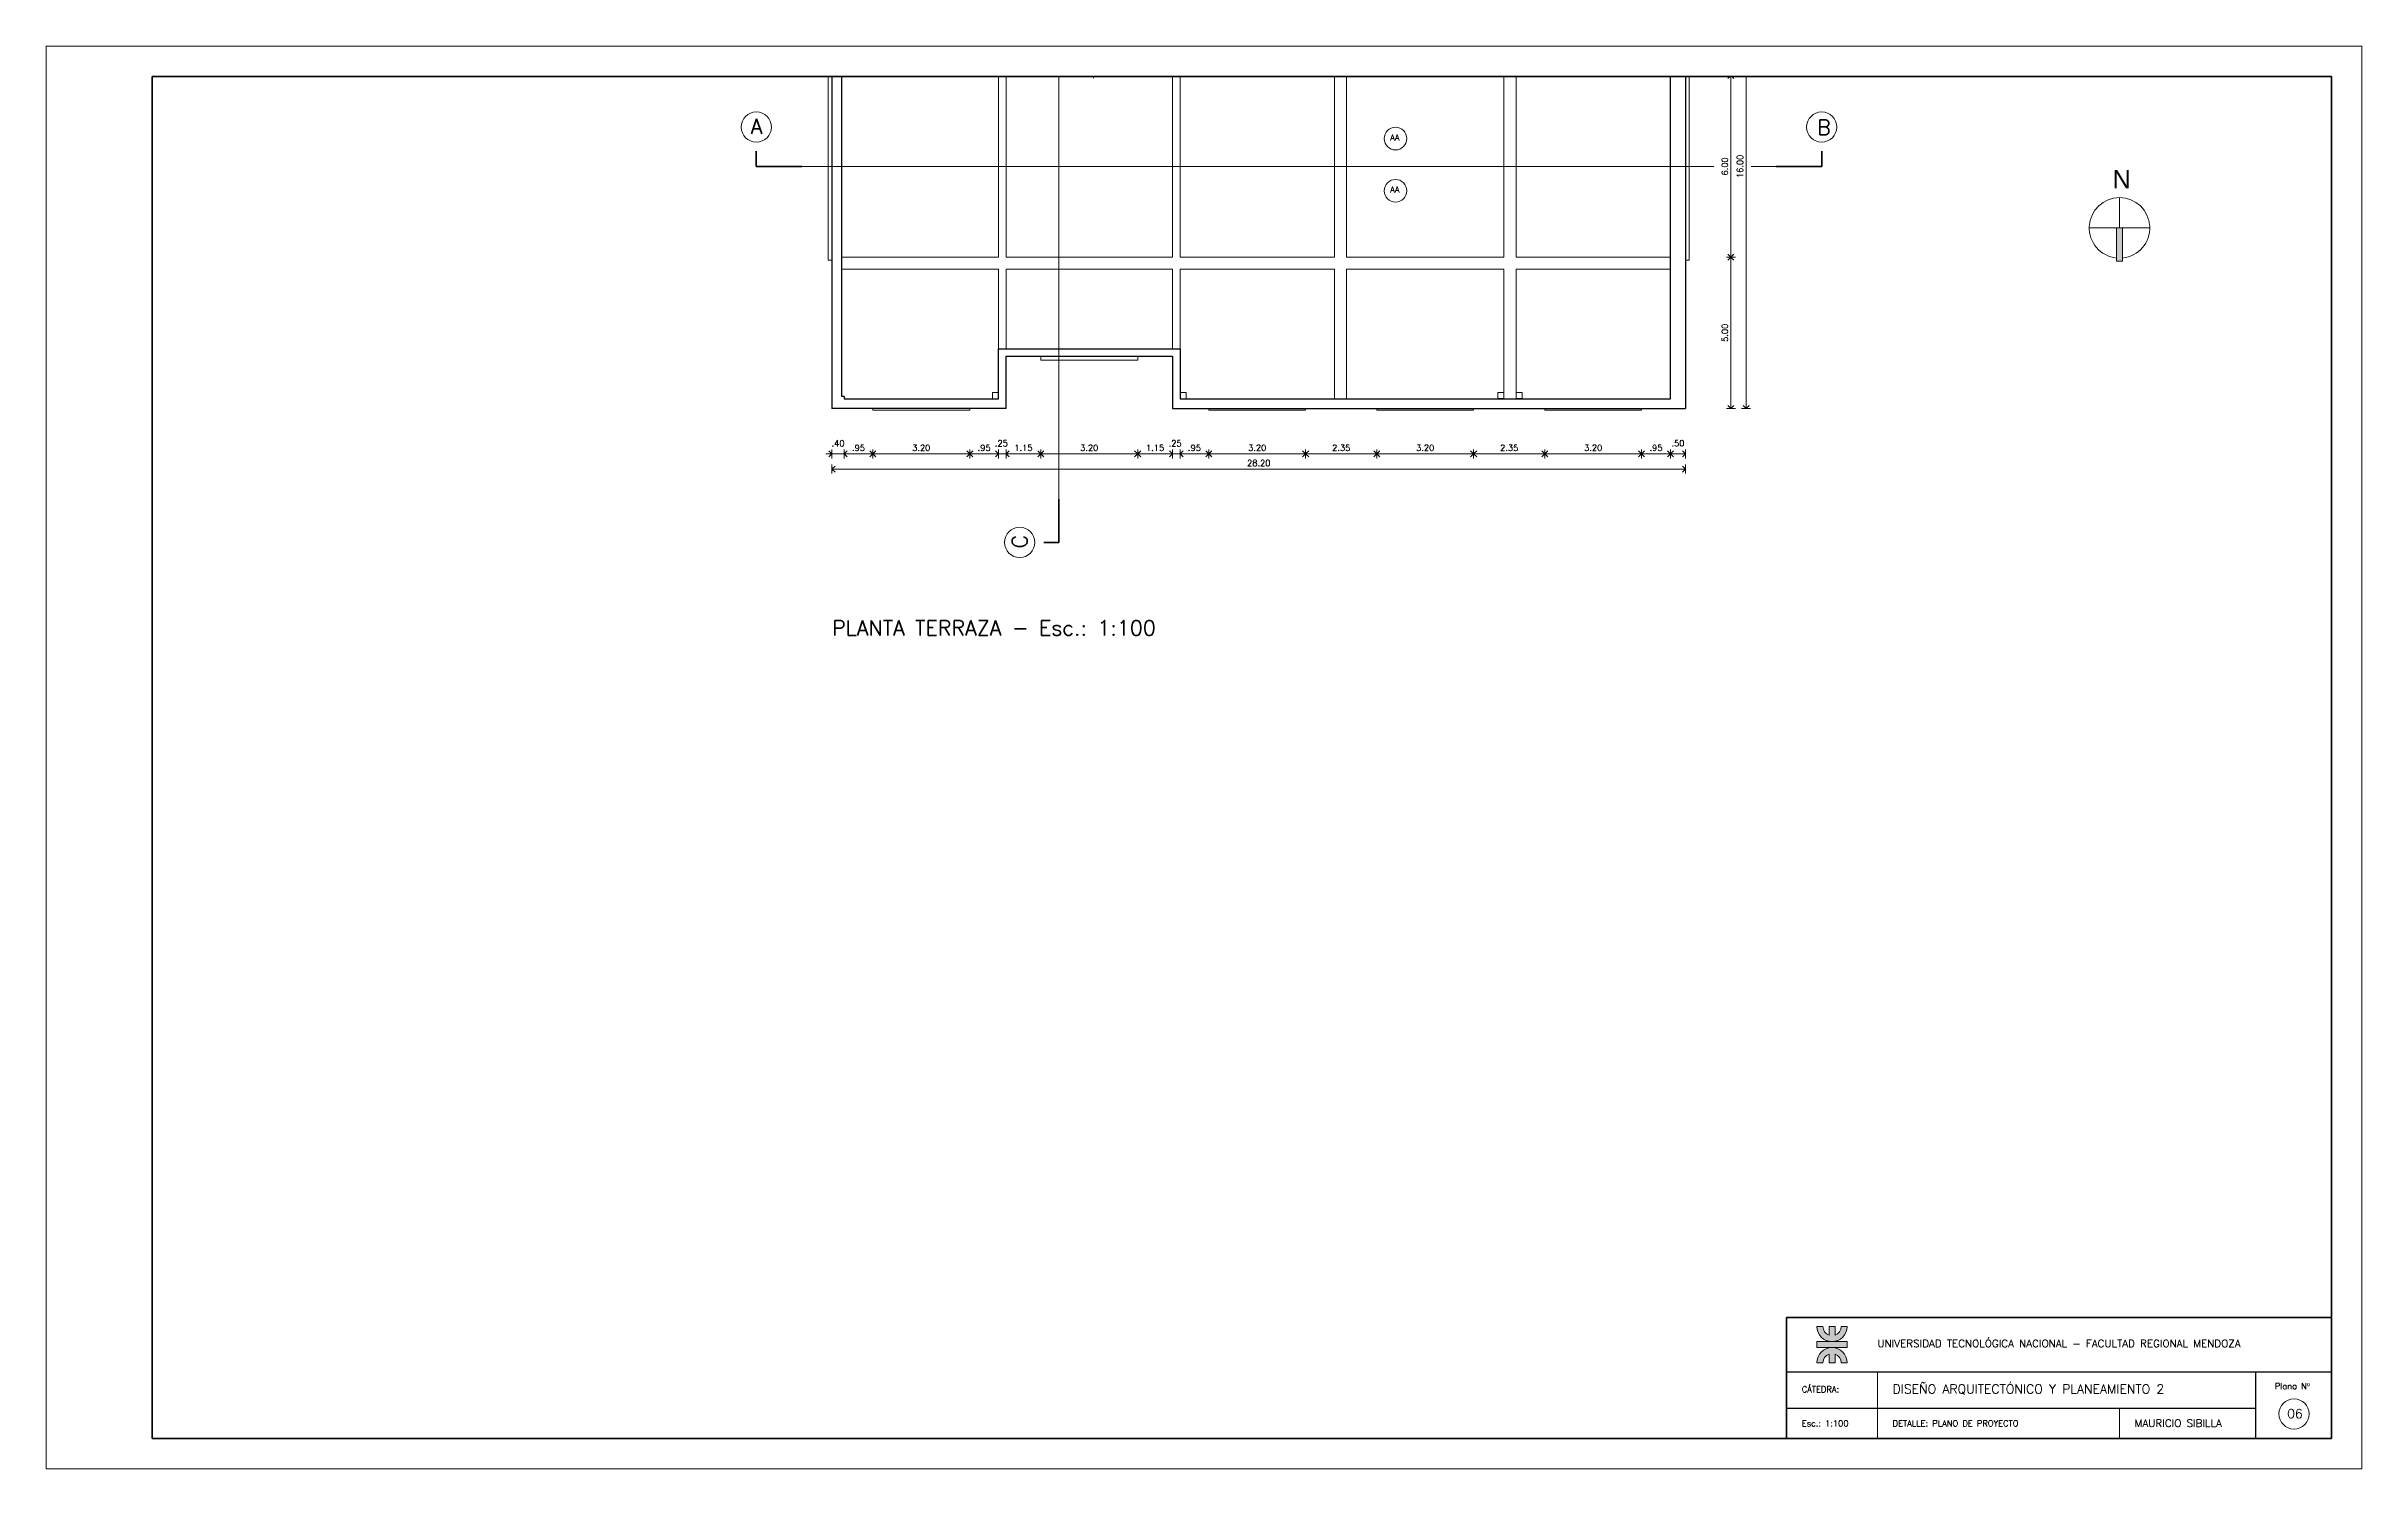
# Paper-space layout '6' of a CAD drawing. Extents: x -7 to 758, y 3 to 473.
# The model-space entities are those that its viewports show. They can reach past a viewport. Long polylines and large blocks are cut down to what shows.
import ezdxf

# ---------------------------------------------------------------- set-up
doc = ezdxf.new("R2010")
doc.units = 0
doc.header["$LTSCALE"] = 0.5
doc.linetypes.add('CENTER', pattern=[50.8, 31.75, -6.35, 6.35, -6.35])
doc.layers.get('0').update_dxf_attribs({"linetype": 'CONTINUOUS'})
doc.layers.get('Defpoints').update_dxf_attribs({"linetype": 'CONTINUOUS'})
for name, color, linetype, lineweight in [('Acotaciones', 9, 'CONTINUOUS', 9), ('Carpintería', 55, 'CONTINUOUS', 20), ('Detalles 01', 8, 'CONTINUOUS', 9), ('Muros corte', 7, 'CONTINUOUS', 40), ('Muros vista', 253, 'CONTINUOUS', 25), ('Pisos', 252, 'CONTINUOUS', 18), ('Punta 02', 11, 'CONTINUOUS', 20), ('Punta 025', 191, 'CONTINUOUS', 25), ('Punta 03', 171, 'CONTINUOUS', 30), ('Punta 05', 52, 'CONTINUOUS', 50), ('Recuadro', 2, 'CONTINUOUS', 50), ('Tratamiento pisos', 251, 'CONTINUOUS', 9), ('Ventana', 5, 'CONTINUOUS', 9), ('Vidrios', 147, 'CONTINUOUS', 13)]:
    doc.layers.add(name, color=color, linetype=linetype, lineweight=lineweight)
doc.layers.get('Ventana').off()
doc.styles.add('Texto 2 mm', font='simplex.shx', dxfattribs={"height": 0.2})
doc.styles.add('Texto 3 mm', font='simplex.shx', dxfattribs={"height": 0.3})
doc.styles.add('Texto 5 mm', font='simplex.shx', dxfattribs={"height": 0.5})
doc.dimstyles.new('Primera línea', dxfattribs={"dimscale": 0, "dimtxt": 0.2, "dimasz": 0.2, "dimexe": 0.15, "dimexo": 0, "dimgap": 0.1, "dimtad": 1, "dimzin": 4, "dimdsep": 46, "dimtxsty": 'Texto 2 mm', "dimblk": 'OPEN90', "dimcen": 2.5, "dimclrd": 256, "dimclre": 256, "dimclrt": 256, "dimadec": 0, "dimazin": 0, "dimtfac": 1, "dimtmove": 2, "dimatfit": 3, "dimldrblk": 'OPEN90', "dimfxl": 1, "dimtolj": 1, "dimtzin": 0, "dimlwd": -1, "dimlwe": -1, "dimarcsym": 0})
doc.dimstyles.new('Segunda línea', dxfattribs={"dimscale": 0, "dimtxt": 0.2, "dimasz": 0.2, "dimexe": 0.15, "dimexo": 0.5, "dimgap": 0.1, "dimtad": 1, "dimzin": 4, "dimdsep": 46, "dimtxsty": 'Texto 2 mm', "dimblk": 'OPEN90', "dimcen": 2.5, "dimclrd": 256, "dimclre": 256, "dimclrt": 256, "dimadec": 0, "dimazin": 0, "dimtfac": 1, "dimtmove": 2, "dimatfit": 3, "dimldrblk": 'OPEN90', "dimfxl": 1, "dimtolj": 1, "dimtzin": 0, "dimlwd": -1, "dimlwe": -1, "dimarcsym": 0})

# ---------------------------------------------------------------- blocks, each defined once
blk = doc.blocks.new('_Open90')
at = {"color": 0, "linetype": 'ByBlock', "lineweight": -2}
for p, q in [((0, 0), (-1, 0)), ((-0.5, 0.5), (0, 0)), ((0, 0), (-0.5, -0.5))]:
    blk.add_line(p, q, dxfattribs=at)
blk = doc.blocks.new('*D248')
at = {"layer": 'Acotaciones', "transparency": 16777216}
for p, q in [((1060.74, 84.783), (1061.04, 84.783)), ((1060.89, 79.983), (1060.89, 84.583)), ((1060.74, 79.783), (1061.04, 79.783))]:
    blk.add_line(p, q, dxfattribs=at)
at = {"layer": 'Defpoints', "color": 0, "transparency": 16777216}
for p in [(1060.74, 84.783), (1060.89, 84.783), (1060.74, 79.783)]:
    blk.add_point(p, dxfattribs=at)
at = {"layer": 'Acotaciones', "transparency": 16777216, "xscale": 0.2, "yscale": 0.2, "zscale": 0.2}
for p, rotation in [((1060.89, 84.783), 90), ((1060.89, 79.783), 270)]:
    blk.add_blockref('_Open90', p, dxfattribs=dict(at, rotation=rotation))
at = {"layer": 'Acotaciones', "transparency": 16777216, "insert": (1060.69, 82.283), "char_height": 0.2, "attachment_point": 5, "rotation": 90, "style": 'Texto 2 mm'}
blk.add_mtext('\\A1;5.00', dxfattribs=at)
blk = doc.blocks.new('*D249')
at = {"layer": 'Acotaciones', "transparency": 16777216}
for p, q in [((1060.74, 90.783), (1061.04, 90.783)), ((1060.89, 84.983), (1060.89, 90.583)), ((1060.74, 84.783), (1061.04, 84.783))]:
    blk.add_line(p, q, dxfattribs=at)
at = {"layer": 'Defpoints', "color": 0, "transparency": 16777216}
for p in [(1060.74, 90.783), (1060.89, 90.783), (1060.74, 84.783)]:
    blk.add_point(p, dxfattribs=at)
at = {"layer": 'Acotaciones', "transparency": 16777216, "xscale": 0.2, "yscale": 0.2, "zscale": 0.2}
for p, rotation in [((1060.89, 90.783), 90), ((1060.89, 84.783), 270)]:
    blk.add_blockref('_Open90', p, dxfattribs=dict(at, rotation=rotation))
at = {"layer": 'Acotaciones', "transparency": 16777216, "insert": (1060.69, 87.783), "char_height": 0.2, "attachment_point": 5, "rotation": 90, "style": 'Texto 2 mm'}
blk.add_mtext('\\A1;6.00', dxfattribs=at)
blk = doc.blocks.new('*D250')
at = {"layer": 'Acotaciones', "transparency": 16777216}
for p, q in [((1060.74, 95.783), (1061.04, 95.783)), ((1060.89, 90.983), (1060.89, 95.583)), ((1060.74, 90.783), (1061.04, 90.783))]:
    blk.add_line(p, q, dxfattribs=at)
at = {"layer": 'Defpoints', "color": 0, "transparency": 16777216}
for p in [(1060.74, 95.783), (1060.89, 95.783), (1060.74, 90.783)]:
    blk.add_point(p, dxfattribs=at)
at = {"layer": 'Acotaciones', "transparency": 16777216, "xscale": 0.2, "yscale": 0.2, "zscale": 0.2}
for p, rotation in [((1060.89, 95.783), 90), ((1060.89, 90.783), 270)]:
    blk.add_blockref('_Open90', p, dxfattribs=dict(at, rotation=rotation))
at = {"layer": 'Acotaciones', "transparency": 16777216, "insert": (1060.69, 93.283), "char_height": 0.2, "attachment_point": 5, "rotation": 90, "style": 'Texto 2 mm'}
blk.add_mtext('\\A1;5.00', dxfattribs=at)
blk = doc.blocks.new('*D251')
at = {"layer": 'Acotaciones', "transparency": 16777216}
for p, q in [((1061.24, 95.783), (1061.54, 95.783)), ((1061.39, 79.983), (1061.39, 95.583)), ((1061.24, 79.783), (1061.54, 79.783))]:
    blk.add_line(p, q, dxfattribs=at)
at = {"layer": 'Defpoints', "color": 0, "transparency": 16777216}
for p in [(1060.74, 95.783), (1061.39, 95.783), (1060.74, 79.783)]:
    blk.add_point(p, dxfattribs=at)
at = {"layer": 'Acotaciones', "transparency": 16777216, "xscale": 0.2, "yscale": 0.2, "zscale": 0.2}
for p, rotation in [((1061.39, 95.783), 90), ((1061.39, 79.783), 270)]:
    blk.add_blockref('_Open90', p, dxfattribs=dict(at, rotation=rotation))
at = {"layer": 'Acotaciones', "transparency": 16777216, "insert": (1061.19, 87.783), "char_height": 0.2, "attachment_point": 5, "rotation": 90, "style": 'Texto 2 mm'}
blk.add_mtext('\\A1;16.00', dxfattribs=at)
blk = doc.blocks.new('*D252')
at = {"layer": 'Acotaciones', "transparency": 16777216}
for p, q in [((1031.59, 78.433), (1031.59, 78.133)), ((1031.79, 78.283), (1032.34, 78.283)), ((1032.54, 78.433), (1032.54, 78.133))]:
    blk.add_line(p, q, dxfattribs=at)
at = {"layer": 'Defpoints', "color": 0, "transparency": 16777216}
for p in [(1031.59, 78.433), (1032.54, 78.433), (1032.54, 78.283)]:
    blk.add_point(p, dxfattribs=at)
at = {"layer": 'Acotaciones', "transparency": 16777216, "xscale": 0.2, "yscale": 0.2, "zscale": 0.2, "rotation": 180}
blk.add_blockref('_Open90', (1031.59, 78.283), dxfattribs=at)
at = {"layer": 'Acotaciones', "transparency": 16777216, "xscale": 0.2, "yscale": 0.2, "zscale": 0.2}
blk.add_blockref('_Open90', (1032.54, 78.283), dxfattribs=at)
at = {"layer": 'Acotaciones', "transparency": 16777216, "insert": (1032.065, 78.483), "char_height": 0.2, "attachment_point": 5, "style": 'Texto 2 mm'}
blk.add_mtext('\\A1;.95', dxfattribs=at)
blk = doc.blocks.new('*D253')
at = {"layer": 'Acotaciones', "transparency": 16777216}
for p, q in [((1032.54, 78.433), (1032.54, 78.133)), ((1032.74, 78.283), (1035.54, 78.283)), ((1035.74, 78.433), (1035.74, 78.133))]:
    blk.add_line(p, q, dxfattribs=at)
at = {"layer": 'Defpoints', "color": 0, "transparency": 16777216}
for p in [(1032.54, 78.433), (1035.74, 78.433), (1035.74, 78.283)]:
    blk.add_point(p, dxfattribs=at)
at = {"layer": 'Acotaciones', "transparency": 16777216, "xscale": 0.2, "yscale": 0.2, "zscale": 0.2, "rotation": 180}
blk.add_blockref('_Open90', (1032.54, 78.283), dxfattribs=at)
at = {"layer": 'Acotaciones', "transparency": 16777216, "xscale": 0.2, "yscale": 0.2, "zscale": 0.2}
blk.add_blockref('_Open90', (1035.74, 78.283), dxfattribs=at)
at = {"layer": 'Acotaciones', "transparency": 16777216, "insert": (1034.14, 78.483), "char_height": 0.2, "attachment_point": 5, "style": 'Texto 2 mm'}
blk.add_mtext('\\A1;3.20', dxfattribs=at)
blk = doc.blocks.new('*D254')
at = {"layer": 'Acotaciones', "transparency": 16777216}
for p, q in [((1035.74, 78.433), (1035.74, 78.133)), ((1035.94, 78.283), (1036.49, 78.283)), ((1036.69, 78.433), (1036.69, 78.133))]:
    blk.add_line(p, q, dxfattribs=at)
at = {"layer": 'Defpoints', "color": 0, "transparency": 16777216}
for p in [(1035.74, 78.433), (1036.69, 78.433), (1036.69, 78.283)]:
    blk.add_point(p, dxfattribs=at)
at = {"layer": 'Acotaciones', "transparency": 16777216, "xscale": 0.2, "yscale": 0.2, "zscale": 0.2, "rotation": 180}
blk.add_blockref('_Open90', (1035.74, 78.283), dxfattribs=at)
at = {"layer": 'Acotaciones', "transparency": 16777216, "xscale": 0.2, "yscale": 0.2, "zscale": 0.2}
blk.add_blockref('_Open90', (1036.69, 78.283), dxfattribs=at)
at = {"layer": 'Acotaciones', "transparency": 16777216, "insert": (1036.215, 78.483), "char_height": 0.2, "attachment_point": 5, "style": 'Texto 2 mm'}
blk.add_mtext('\\A1;.95', dxfattribs=at)
blk = doc.blocks.new('*D255')
at = {"layer": 'Acotaciones', "transparency": 16777216}
for p, q in [((1036.94, 78.433), (1036.94, 78.133)), ((1037.14, 78.283), (1037.89, 78.283)), ((1038.09, 78.433), (1038.09, 78.133))]:
    blk.add_line(p, q, dxfattribs=at)
at = {"layer": 'Defpoints', "color": 0, "transparency": 16777216}
for p in [(1036.94, 78.433), (1038.09, 78.433), (1038.09, 78.283)]:
    blk.add_point(p, dxfattribs=at)
at = {"layer": 'Acotaciones', "transparency": 16777216, "xscale": 0.2, "yscale": 0.2, "zscale": 0.2, "rotation": 180}
blk.add_blockref('_Open90', (1036.94, 78.283), dxfattribs=at)
at = {"layer": 'Acotaciones', "transparency": 16777216, "xscale": 0.2, "yscale": 0.2, "zscale": 0.2}
blk.add_blockref('_Open90', (1038.09, 78.283), dxfattribs=at)
at = {"layer": 'Acotaciones', "transparency": 16777216, "insert": (1037.515, 78.483), "char_height": 0.2, "attachment_point": 5, "style": 'Texto 2 mm'}
blk.add_mtext('\\A1;1.15', dxfattribs=at)
blk = doc.blocks.new('*D256')
at = {"layer": 'Acotaciones', "transparency": 16777216}
for p, q in [((1038.09, 78.433), (1038.09, 78.133)), ((1038.29, 78.283), (1041.09, 78.283)), ((1041.29, 78.433), (1041.29, 78.133))]:
    blk.add_line(p, q, dxfattribs=at)
at = {"layer": 'Defpoints', "color": 0, "transparency": 16777216}
for p in [(1038.09, 78.433), (1041.29, 78.433), (1041.29, 78.283)]:
    blk.add_point(p, dxfattribs=at)
at = {"layer": 'Acotaciones', "transparency": 16777216, "xscale": 0.2, "yscale": 0.2, "zscale": 0.2, "rotation": 180}
blk.add_blockref('_Open90', (1038.09, 78.283), dxfattribs=at)
at = {"layer": 'Acotaciones', "transparency": 16777216, "xscale": 0.2, "yscale": 0.2, "zscale": 0.2}
blk.add_blockref('_Open90', (1041.29, 78.283), dxfattribs=at)
at = {"layer": 'Acotaciones', "transparency": 16777216, "insert": (1039.69, 78.483), "char_height": 0.2, "attachment_point": 5, "style": 'Texto 2 mm'}
blk.add_mtext('\\A1;3.20', dxfattribs=at)
blk = doc.blocks.new('*D257')
at = {"layer": 'Acotaciones', "transparency": 16777216}
for p, q in [((1041.29, 78.433), (1041.29, 78.133)), ((1041.49, 78.283), (1042.24, 78.283)), ((1042.44, 78.433), (1042.44, 78.133))]:
    blk.add_line(p, q, dxfattribs=at)
at = {"layer": 'Defpoints', "color": 0, "transparency": 16777216}
for p in [(1041.29, 78.433), (1042.44, 78.433), (1042.44, 78.283)]:
    blk.add_point(p, dxfattribs=at)
at = {"layer": 'Acotaciones', "transparency": 16777216, "xscale": 0.2, "yscale": 0.2, "zscale": 0.2, "rotation": 180}
blk.add_blockref('_Open90', (1041.29, 78.283), dxfattribs=at)
at = {"layer": 'Acotaciones', "transparency": 16777216, "xscale": 0.2, "yscale": 0.2, "zscale": 0.2}
blk.add_blockref('_Open90', (1042.44, 78.283), dxfattribs=at)
at = {"layer": 'Acotaciones', "transparency": 16777216, "insert": (1041.865, 78.483), "char_height": 0.2, "attachment_point": 5, "style": 'Texto 2 mm'}
blk.add_mtext('\\A1;1.15', dxfattribs=at)
blk = doc.blocks.new('*D258')
at = {"layer": 'Acotaciones', "transparency": 16777216}
for p, q in [((1042.69, 78.433), (1042.69, 78.133)), ((1042.89, 78.283), (1043.44, 78.283)), ((1043.64, 78.433), (1043.64, 78.133))]:
    blk.add_line(p, q, dxfattribs=at)
at = {"layer": 'Defpoints', "color": 0, "transparency": 16777216}
for p in [(1042.69, 78.433), (1043.64, 78.433), (1043.64, 78.283)]:
    blk.add_point(p, dxfattribs=at)
at = {"layer": 'Acotaciones', "transparency": 16777216, "xscale": 0.2, "yscale": 0.2, "zscale": 0.2, "rotation": 180}
blk.add_blockref('_Open90', (1042.69, 78.283), dxfattribs=at)
at = {"layer": 'Acotaciones', "transparency": 16777216, "xscale": 0.2, "yscale": 0.2, "zscale": 0.2}
blk.add_blockref('_Open90', (1043.64, 78.283), dxfattribs=at)
at = {"layer": 'Acotaciones', "transparency": 16777216, "insert": (1043.165, 78.483), "char_height": 0.2, "attachment_point": 5, "style": 'Texto 2 mm'}
blk.add_mtext('\\A1;.95', dxfattribs=at)
blk = doc.blocks.new('*D259')
at = {"layer": 'Acotaciones', "transparency": 16777216}
for p, q in [((1043.64, 78.433), (1043.64, 78.133)), ((1043.84, 78.283), (1046.64, 78.283)), ((1046.84, 78.433), (1046.84, 78.133))]:
    blk.add_line(p, q, dxfattribs=at)
at = {"layer": 'Defpoints', "color": 0, "transparency": 16777216}
for p in [(1043.64, 78.433), (1046.84, 78.433), (1046.84, 78.283)]:
    blk.add_point(p, dxfattribs=at)
at = {"layer": 'Acotaciones', "transparency": 16777216, "xscale": 0.2, "yscale": 0.2, "zscale": 0.2, "rotation": 180}
blk.add_blockref('_Open90', (1043.64, 78.283), dxfattribs=at)
at = {"layer": 'Acotaciones', "transparency": 16777216, "xscale": 0.2, "yscale": 0.2, "zscale": 0.2}
blk.add_blockref('_Open90', (1046.84, 78.283), dxfattribs=at)
at = {"layer": 'Acotaciones', "transparency": 16777216, "insert": (1045.24, 78.483), "char_height": 0.2, "attachment_point": 5, "style": 'Texto 2 mm'}
blk.add_mtext('\\A1;3.20', dxfattribs=at)
blk = doc.blocks.new('*D260')
at = {"layer": 'Acotaciones', "transparency": 16777216}
for p, q in [((1046.84, 78.433), (1046.84, 78.133)), ((1047.04, 78.283), (1048.99, 78.283)), ((1049.19, 78.433), (1049.19, 78.133))]:
    blk.add_line(p, q, dxfattribs=at)
at = {"layer": 'Defpoints', "color": 0, "transparency": 16777216}
for p in [(1046.84, 78.433), (1049.19, 78.433), (1049.19, 78.283)]:
    blk.add_point(p, dxfattribs=at)
at = {"layer": 'Acotaciones', "transparency": 16777216, "xscale": 0.2, "yscale": 0.2, "zscale": 0.2, "rotation": 180}
blk.add_blockref('_Open90', (1046.84, 78.283), dxfattribs=at)
at = {"layer": 'Acotaciones', "transparency": 16777216, "xscale": 0.2, "yscale": 0.2, "zscale": 0.2}
blk.add_blockref('_Open90', (1049.19, 78.283), dxfattribs=at)
at = {"layer": 'Acotaciones', "transparency": 16777216, "insert": (1048.015, 78.483), "char_height": 0.2, "attachment_point": 5, "style": 'Texto 2 mm'}
blk.add_mtext('\\A1;2.35', dxfattribs=at)
blk = doc.blocks.new('*D261')
at = {"layer": 'Acotaciones', "transparency": 16777216}
for p, q in [((1049.19, 78.433), (1049.19, 78.133)), ((1049.39, 78.283), (1052.19, 78.283)), ((1052.39, 78.433), (1052.39, 78.133))]:
    blk.add_line(p, q, dxfattribs=at)
at = {"layer": 'Defpoints', "color": 0, "transparency": 16777216}
for p in [(1049.19, 78.433), (1052.39, 78.433), (1052.39, 78.283)]:
    blk.add_point(p, dxfattribs=at)
at = {"layer": 'Acotaciones', "transparency": 16777216, "xscale": 0.2, "yscale": 0.2, "zscale": 0.2, "rotation": 180}
blk.add_blockref('_Open90', (1049.19, 78.283), dxfattribs=at)
at = {"layer": 'Acotaciones', "transparency": 16777216, "xscale": 0.2, "yscale": 0.2, "zscale": 0.2}
blk.add_blockref('_Open90', (1052.39, 78.283), dxfattribs=at)
at = {"layer": 'Acotaciones', "transparency": 16777216, "insert": (1050.79, 78.483), "char_height": 0.2, "attachment_point": 5, "style": 'Texto 2 mm'}
blk.add_mtext('\\A1;3.20', dxfattribs=at)
blk = doc.blocks.new('*D262')
at = {"layer": 'Acotaciones', "transparency": 16777216}
for p, q in [((1054.74, 78.433), (1054.74, 78.133)), ((1054.94, 78.283), (1057.74, 78.283)), ((1057.94, 78.433), (1057.94, 78.133))]:
    blk.add_line(p, q, dxfattribs=at)
at = {"layer": 'Defpoints', "color": 0, "transparency": 16777216}
for p in [(1054.74, 78.433), (1057.94, 78.433), (1057.94, 78.283)]:
    blk.add_point(p, dxfattribs=at)
at = {"layer": 'Acotaciones', "transparency": 16777216, "xscale": 0.2, "yscale": 0.2, "zscale": 0.2, "rotation": 180}
blk.add_blockref('_Open90', (1054.74, 78.283), dxfattribs=at)
at = {"layer": 'Acotaciones', "transparency": 16777216, "xscale": 0.2, "yscale": 0.2, "zscale": 0.2}
blk.add_blockref('_Open90', (1057.94, 78.283), dxfattribs=at)
at = {"layer": 'Acotaciones', "transparency": 16777216, "insert": (1056.34, 78.483), "char_height": 0.2, "attachment_point": 5, "style": 'Texto 2 mm'}
blk.add_mtext('\\A1;3.20', dxfattribs=at)
blk = doc.blocks.new('*D263')
at = {"layer": 'Acotaciones', "transparency": 16777216}
for p, q in [((1057.94, 78.433), (1057.94, 78.133)), ((1058.14, 78.283), (1058.69, 78.283)), ((1058.89, 78.433), (1058.89, 78.133))]:
    blk.add_line(p, q, dxfattribs=at)
at = {"layer": 'Defpoints', "color": 0, "transparency": 16777216}
for p in [(1057.94, 78.433), (1058.89, 78.433), (1058.89, 78.283)]:
    blk.add_point(p, dxfattribs=at)
at = {"layer": 'Acotaciones', "transparency": 16777216, "xscale": 0.2, "yscale": 0.2, "zscale": 0.2, "rotation": 180}
blk.add_blockref('_Open90', (1057.94, 78.283), dxfattribs=at)
at = {"layer": 'Acotaciones', "transparency": 16777216, "xscale": 0.2, "yscale": 0.2, "zscale": 0.2}
blk.add_blockref('_Open90', (1058.89, 78.283), dxfattribs=at)
at = {"layer": 'Acotaciones', "transparency": 16777216, "insert": (1058.415, 78.483), "char_height": 0.2, "attachment_point": 5, "style": 'Texto 2 mm'}
blk.add_mtext('\\A1;.95', dxfattribs=at)
blk = doc.blocks.new('*D264')
at = {"layer": 'Acotaciones', "transparency": 16777216}
for p, q in [((1031.19, 77.933), (1031.19, 77.633)), ((1031.39, 77.783), (1059.19, 77.783)), ((1059.39, 77.933), (1059.39, 77.633))]:
    blk.add_line(p, q, dxfattribs=at)
at = {"layer": 'Defpoints', "color": 0, "transparency": 16777216}
for p in [(1031.19, 78.433), (1059.39, 78.433), (1059.39, 77.783)]:
    blk.add_point(p, dxfattribs=at)
at = {"layer": 'Acotaciones', "transparency": 16777216, "xscale": 0.2, "yscale": 0.2, "zscale": 0.2, "rotation": 180}
blk.add_blockref('_Open90', (1031.19, 77.783), dxfattribs=at)
at = {"layer": 'Acotaciones', "transparency": 16777216, "xscale": 0.2, "yscale": 0.2, "zscale": 0.2}
blk.add_blockref('_Open90', (1059.39, 77.783), dxfattribs=at)
at = {"layer": 'Acotaciones', "transparency": 16777216, "insert": (1045.29, 77.983), "char_height": 0.2, "attachment_point": 5, "style": 'Texto 2 mm'}
blk.add_mtext('\\A1;28.20', dxfattribs=at)
blk = doc.blocks.new('*D265')
at = {"layer": 'Acotaciones', "transparency": 16777216}
for p, q in [((1052.39, 78.433), (1052.39, 78.133)), ((1052.59, 78.283), (1054.54, 78.283)), ((1054.74, 78.433), (1054.74, 78.133))]:
    blk.add_line(p, q, dxfattribs=at)
at = {"layer": 'Defpoints', "color": 0, "transparency": 16777216}
for p in [(1052.39, 78.433), (1054.74, 78.433), (1054.74, 78.283)]:
    blk.add_point(p, dxfattribs=at)
at = {"layer": 'Acotaciones', "transparency": 16777216, "xscale": 0.2, "yscale": 0.2, "zscale": 0.2, "rotation": 180}
blk.add_blockref('_Open90', (1052.39, 78.283), dxfattribs=at)
at = {"layer": 'Acotaciones', "transparency": 16777216, "xscale": 0.2, "yscale": 0.2, "zscale": 0.2}
blk.add_blockref('_Open90', (1054.74, 78.283), dxfattribs=at)
at = {"layer": 'Acotaciones', "transparency": 16777216, "insert": (1053.565, 78.483), "char_height": 0.2, "attachment_point": 5, "style": 'Texto 2 mm'}
blk.add_mtext('\\A1;2.35', dxfattribs=at)

msp = doc.modelspace()

# ---------------------------------------------------------------- hatches: boundary and pattern name
at = {"layer": 'Detalles 01'}
h = msp.add_hatch(dxfattribs=at)
h.set_pattern_fill('ANSI31,_O', color=256, scale=0.02)
h.set_pattern_definition([(45, (1.54442, 16.503325), (-0.0449012806, 0.0449012806), [])])
h.paths.add_polyline_path([(1036.93, 95.458), (1038.69, 95.458), (1038.69, 95.708), (1036.69, 95.708), (1036.69, 90.783), (1038.69, 90.783), (1038.69, 90.933), (1036.93, 90.933)])
h.paths.add_polyline_path([(1039.33, 95.458), (1039.33, 95.708), (1038.69, 95.708), (1038.69, 95.458)])
h.paths.add_polyline_path([(1039.33, 94.658), (1039.18, 94.658), (1039.18, 90.933), (1038.69, 90.933), (1038.69, 90.783), (1039.33, 90.783)])

# ---------------------------------------------------------------- linework, layer by layer
at = {"layer": 'Acotaciones'}
for p, q in [((1040.13, 90.848), (1040.13, 92.408)), ((1031.59, 78.283), (1030.99, 78.283)), ((1031.09, 78.383), (1031.19, 78.283)), ((1031.19, 78.283), (1031.09, 78.183)), ((1031.19, 78.433), (1031.19, 78.133)), ((1036.69, 78.283), (1037.19, 78.283)), ((1042.19, 78.283), (1042.69, 78.283)), ((1058.89, 78.433), (1058.89, 78.133)), ((1058.89, 78.283), (1058.99, 78.383)), ((1058.89, 78.283), (1059.39, 78.283)), ((1058.99, 78.183), (1058.89, 78.283)), ((1059.39, 78.283), (1059.29, 78.383)), ((1059.29, 78.183), (1059.39, 78.283)), ((1059.39, 78.433), (1059.39, 78.133))]:
    msp.add_line(p, q, dxfattribs=at)
at = {"layer": 'Carpintería'}
for p, q in [((1031.065, 90.883), (1031.065, 84.683)), ((1031.065, 90.883), (1031.19, 90.883)), ((1059.515, 90.883), (1059.39, 90.883)), ((1059.515, 90.883), (1059.515, 84.683)), ((1031.065, 84.683), (1031.19, 84.683)), ((1059.515, 84.683), (1059.39, 84.683)), ((1038.09, 81.383), (1038.09, 81.508)), ((1041.29, 81.383), (1038.09, 81.383)), ((1041.29, 81.383), (1041.29, 81.508)), ((1032.54, 79.733), (1032.54, 79.783)), ((1035.74, 79.733), (1032.54, 79.733)), ((1035.74, 79.733), (1035.74, 79.783)), ((1043.64, 79.733), (1043.64, 79.783)), ((1043.64, 79.733), (1046.84, 79.733)), ((1046.84, 79.733), (1046.84, 79.783)), ((1049.19, 79.733), (1049.19, 79.783)), ((1049.19, 79.733), (1052.39, 79.733)), ((1052.39, 79.733), (1052.39, 79.783)), ((1054.74, 79.733), (1054.74, 79.783)), ((1054.74, 79.733), (1057.94, 79.733)), ((1057.94, 79.733), (1057.94, 79.783))]:
    msp.add_line(p, q, dxfattribs=at)
at = {"layer": 'Detalles 01', "linetype": 'CENTER', "ltscale": 0.1}
for p, q in [((1038.69, 76.783), (1038.69, 96.783)), ((1030.19, 87.783), (1060.34, 87.783)), ((1061.558, 87.783), (1062.39, 87.783))]:
    msp.add_line(p, q, dxfattribs=at)
at = {"layer": 'Detalles 01'}
for p, q in [((1039.73, 90.848), (1039.73, 93.708)), ((1040.075, 90.926), (1040.075, 91.448)), ((1040.105, 90.926), (1040.105, 91.448)), ((1039.63, 90.848), (1039.63, 90.998)), ((1039.83, 90.698), (1039.83, 90.848))]:
    msp.add_line(p, q, dxfattribs=at)
msp.add_circle((1040.09, 90.888), 0.04, dxfattribs=at)
at = {"layer": 'Muros corte'}
for p, q in [((1036.69, 90.783), (1036.69, 95.708)), ((1036.93, 95.458), (1036.93, 90.933)), ((1039.18, 94.658), (1039.18, 90.933)), ((1039.33, 94.658), (1039.33, 90.783)), ((1036.29, 91.008), (1036.29, 91.508)), ((1036.39, 91.108), (1036.39, 91.408)), ((1036.39, 91.108), (1036.69, 91.108)), ((1036.29, 91.008), (1036.69, 91.008)), ((1039.33, 90.783), (1036.69, 90.783)), ((1036.93, 90.933), (1039.18, 90.933))]:
    msp.add_line(p, q, dxfattribs=at)
at = {"layer": 'Muros vista'}
for p, q in [((1031.19, 95.783), (1031.19, 79.783)), ((1059.39, 95.783), (1059.39, 79.783)), ((1031.515, 80.183), (1031.515, 95.383)), ((1058.89, 80.108), (1058.89, 95.458)), ((1036.69, 81.758), (1042.69, 81.758)), ((1036.69, 80.108), (1036.69, 81.758)), ((1036.94, 81.508), (1042.44, 81.508)), ((1036.94, 79.783), (1036.94, 81.508)), ((1042.44, 81.508), (1042.44, 79.783)), ((1042.69, 81.758), (1042.69, 80.108)), ((1036.94, 79.783), (1031.19, 79.783)), ((1031.59, 80.183), (1031.515, 80.183)), ((1031.59, 80.183), (1031.59, 80.108)), ((1031.59, 80.108), (1036.69, 80.108)), ((1042.44, 79.783), (1059.39, 79.783)), ((1042.69, 80.108), (1058.89, 80.108))]:
    msp.add_line(p, q, dxfattribs=at)
at = {"layer": 'Pisos'}
for p, q in [((1040.075, 91.108), (1039.33, 91.108)), ((1040.13, 91.108), (1040.105, 91.108)), ((1040.105, 91.108), (1040.13, 91.108)), ((1040.13, 90.848), (1039.33, 90.848))]:
    msp.add_line(p, q, dxfattribs=at)
at = {"layer": 'Punta 02'}
for points in [[(1036.49, 80.308), (1036.69, 80.308), (1036.69, 80.108), (1036.49, 80.108), (1036.49, 80.308)], [(1042.69, 80.308), (1042.89, 80.308), (1042.89, 80.108), (1042.69, 80.108), (1042.69, 80.308)], [(1053.19, 80.314), (1053.39, 80.314), (1053.39, 80.114), (1053.19, 80.114), (1053.19, 80.314)], [(1053.79, 80.314), (1053.99, 80.314), (1053.99, 80.114), (1053.79, 80.114), (1053.79, 80.314)]]:
    msp.add_lwpolyline(points, dxfattribs=at)
for centre in [(1028.69, 89.083), (1063.89, 89.083), (1037.39, 75.358)]:
    msp.add_circle(centre, 0.5, dxfattribs=at)
at = {"layer": 'Punta 05'}
for p, q in [((1028.69, 87.783), (1028.69, 88.283)), ((1063.89, 87.783), (1063.89, 88.283)), ((1030.19, 87.783), (1028.69, 87.783)), ((1062.39, 87.783), (1063.89, 87.783)), ((1038.69, 76.783), (1038.69, 75.358)), ((1038.69, 75.358), (1038.19, 75.358))]:
    msp.add_line(p, q, dxfattribs=at)
at = {"layer": 'Tratamiento pisos'}
for p, q in [((1031.515, 90.783), (1036.69, 90.783)), ((1036.69, 84.783), (1036.69, 90.783)), ((1036.94, 84.783), (1036.94, 90.783)), ((1039.33, 90.783), (1042.44, 90.783)), ((1042.44, 84.783), (1042.44, 90.783)), ((1042.69, 84.783), (1042.69, 90.783)), ((1042.69, 90.783), (1047.79, 90.783)), ((1047.79, 84.783), (1047.79, 90.783)), ((1048.19, 90.783), (1053.39, 90.783)), ((1048.19, 84.783), (1048.19, 90.783)), ((1053.39, 84.783), (1053.39, 90.783)), ((1053.79, 90.783), (1058.89, 90.783)), ((1053.79, 84.783), (1053.79, 90.783)), ((1031.515, 84.783), (1036.69, 84.783)), ((1031.515, 84.383), (1036.69, 84.383)), ((1036.69, 81.758), (1036.69, 84.383)), ((1036.94, 84.783), (1042.44, 84.783)), ((1036.94, 81.758), (1036.94, 84.383)), ((1036.94, 84.383), (1042.44, 84.383)), ((1042.44, 81.758), (1042.44, 84.383)), ((1042.69, 84.783), (1047.79, 84.783)), ((1042.69, 81.758), (1042.69, 84.383)), ((1042.69, 84.383), (1047.79, 84.383)), ((1047.79, 80.108), (1047.79, 84.383)), ((1048.19, 84.783), (1053.39, 84.783)), ((1048.19, 80.108), (1048.19, 84.383)), ((1048.19, 84.383), (1053.39, 84.383)), ((1053.39, 80.108), (1053.39, 84.383)), ((1053.79, 84.783), (1058.89, 84.783)), ((1053.79, 80.108), (1053.79, 84.383)), ((1053.79, 84.383), (1058.89, 84.383))]:
    msp.add_line(p, q, dxfattribs=at)
at = {"layer": 'Vidrios', "color": 7}
for centre in [(1049.808, 88.701), (1049.808, 86.979)]:
    msp.add_circle(centre, 0.373, dxfattribs=at)

# ---------------------------------------------------------------- texts
at = {"layer": 'Acotaciones', "char_height": 0.2, "attachment_point": 5, "style": 'Texto 2 mm'}
for s, insert in [('\\A1;.40', (1031.39, 78.632)), ('.25', (1036.787, 78.632)), ('.25', (1042.527, 78.632)), ('\\A1;.50', (1059.14, 78.635))]:
    msp.add_mtext(s, dxfattribs=dict(at, insert=insert))
at = {"layer": 'Punta 05', "char_height": 0.5, "attachment_point": 1, "style": 'Texto 5 mm'}
for s, insert, width in [('A', (1028.505, 89.36), 0.39986), ('B', (1063.743, 89.323), 0.3999), ('PLANTA TERRAZA - Esc.: 1:100', (1031.194, 72.783), 17.2455)]:
    msp.add_mtext(s, dxfattribs=dict(at, insert=insert, width=width))
at = {"layer": 'Punta 05', "insert": (1037.641, 75.161), "char_height": 0.5, "width": 0.3999, "attachment_point": 7, "rotation": 90, "style": 'Texto 5 mm'}
msp.add_mtext('C', dxfattribs=at)
at = {"layer": 'Vidrios', "char_height": 0.2, "attachment_point": 1, "style": 'Texto 2 mm'}
for insert in [(1049.223, 88.837), (1049.223, 87.115)]:
    msp.add_mtext_dynamic_manual_height_columns('\\pi0.40757;{\\C7;AA}', width=1.17704, gutter_width=2.5, heights=[0], dxfattribs=dict(at, insert=insert))

# ---------------------------------------------------------------- dimensions: what is measured, and where the dimension line sits
at = {"layer": 'Acotaciones'}
for base, p1, p2, dimstyle, picture, middle in [((1060.89, 95.783), (1060.74, 90.783), (1060.74, 95.783), 'Primera línea', '*D250', (1060.69, 93.283)), ((1061.39, 95.783), (1060.74, 79.783), (1060.74, 95.783), 'Segunda línea', '*D251', (1061.19, 87.783)), ((1060.89, 90.783), (1060.74, 84.783), (1060.74, 90.783), 'Primera línea', '*D249', (1060.69, 87.783)), ((1060.89, 84.783), (1060.74, 79.783), (1060.74, 84.783), 'Primera línea', '*D248', (1060.69, 82.283))]:
    dim = msp.add_linear_dim(base=base, p1=p1, p2=p2, angle=90, dimstyle=dimstyle, override={"dimscale": 1}, dxfattribs=at)
    dim.commit()
    dim.dimension.update_dxf_attribs({"geometry": picture, "text_midpoint": middle})
for base, p1, p2, dimstyle, picture, middle in [((1059.39, 77.783), (1031.19, 78.433), (1059.39, 78.433), 'Segunda línea', '*D264', (1045.29, 77.983)), ((1032.54, 78.283), (1031.59, 78.433), (1032.54, 78.433), 'Primera línea', '*D252', (1032.065, 78.483)), ((1035.74, 78.283), (1032.54, 78.433), (1035.74, 78.433), 'Primera línea', '*D253', (1034.14, 78.483)), ((1036.69, 78.283), (1035.74, 78.433), (1036.69, 78.433), 'Primera línea', '*D254', (1036.215, 78.483)), ((1038.09, 78.283), (1036.94, 78.433), (1038.09, 78.433), 'Primera línea', '*D255', (1037.515, 78.483)), ((1041.29, 78.283), (1038.09, 78.433), (1041.29, 78.433), 'Primera línea', '*D256', (1039.69, 78.483)), ((1042.44, 78.283), (1041.29, 78.433), (1042.44, 78.433), 'Primera línea', '*D257', (1041.865, 78.483)), ((1043.64, 78.283), (1042.69, 78.433), (1043.64, 78.433), 'Primera línea', '*D258', (1043.165, 78.483)), ((1046.84, 78.283), (1043.64, 78.433), (1046.84, 78.433), 'Primera línea', '*D259', (1045.24, 78.483)), ((1049.19, 78.283), (1046.84, 78.433), (1049.19, 78.433), 'Primera línea', '*D260', (1048.015, 78.483)), ((1052.39, 78.283), (1049.19, 78.433), (1052.39, 78.433), 'Primera línea', '*D261', (1050.79, 78.483)), ((1054.74, 78.283), (1052.39, 78.433), (1054.74, 78.433), 'Primera línea', '*D265', (1053.565, 78.483)), ((1057.94, 78.283), (1054.74, 78.433), (1057.94, 78.433), 'Primera línea', '*D262', (1056.34, 78.483)), ((1058.89, 78.283), (1057.94, 78.433), (1058.89, 78.433), 'Primera línea', '*D263', (1058.415, 78.483))]:
    dim = msp.add_linear_dim(base=base, p1=p1, p2=p2, dimstyle=dimstyle, override={"dimscale": 1}, dxfattribs=at)
    dim.commit()
    dim.dimension.update_dxf_attribs({"geometry": picture, "text_midpoint": middle})

psp = doc.layouts.new('6')

# ---------------------------------------------------------------- hatches: boundary and pattern name
at = {"layer": 'Vidrios'}
psp.add_hatch(color=256, dxfattribs=at).paths.add_polyline_path([(679.45, 413.04), (677.45, 413.04), (677.45, 402.04), (679.45, 402.04)])
h = psp.add_hatch(color=256, dxfattribs=at)
h.dxf.hatch_style = 1
h.paths.add_polyline_path([(584.45, 47.21), (584.45, 50.04), (582.45, 50.04), (582.45, 47.21, -0.317837), (580.45, 50.04), (578.45, 50.04, 1), (588.45, 50.04), (586.45, 50.04, -0.317837)])
h.paths.add_polyline_path([(588.45, 43.04), (588.45, 45.04), (578.45, 45.04), (578.45, 43.04)])
h.paths.add_polyline_path([(582.45, 40.87), (582.45, 38.04), (584.45, 38.04), (584.45, 40.87, -0.317837), (586.45, 38.04), (588.45, 38.04, 1), (578.45, 38.04), (580.45, 38.04, -0.317837)])

# ---------------------------------------------------------------- linework, layer by layer
at = {"layer": 'Detalles 01'}
for p, q in [((758.45, 473.04), (-6.55, 473.04)), ((-6.55, 473.04), (-6.55, 3.04)), ((758.45, 3.04), (758.45, 473.04)), ((-6.55, 3.04), (758.45, 3.04))]:
    psp.add_line(p, q, dxfattribs=at)
at = {"layer": 'Punta 02'}
for p, q in [((678.45, 413.04), (678.45, 423.04)), ((668.45, 413.04), (688.45, 413.04)), ((679.45, 413.04), (677.45, 413.04)), ((677.45, 413.04), (677.45, 402.04)), ((679.45, 402.04), (679.45, 413.04)), ((677.45, 402.04), (679.45, 402.04)), ((578.45, 50.04), (580.45, 50.04)), ((582.45, 47.21), (582.45, 50.04)), ((582.45, 50.04), (584.45, 50.04)), ((584.45, 47.21), (584.45, 50.04)), ((586.45, 50.04), (588.45, 50.04)), ((578.45, 45.04), (588.45, 45.04)), ((578.45, 43.04), (578.45, 45.04)), ((588.45, 43.04), (578.45, 43.04)), ((582.45, 40.87), (582.45, 38.04)), ((584.45, 40.87), (584.45, 38.04)), ((588.45, 45.04), (588.45, 43.04)), ((578.45, 38.04), (580.45, 38.04)), ((582.45, 38.04), (584.45, 38.04)), ((586.45, 38.04), (588.45, 38.04)), ((598.45, 35.04), (598.45, 13.04)), ((678.45, 13.04), (678.45, 23.04))]:
    psp.add_line(p, q, dxfattribs=at)
psp.add_circle((736.1, 21.13), 5, dxfattribs=at)
for centre, radius, start, end in [((678.45, 413.04), 10, 275.73917, 264.26083), ((583.45, 50.04), 5, 180, 0), ((583.45, 50.04), 3, 180, 250.52878), ((583.45, 50.04), 3, 289.47122, 0), ((583.45, 38.04), 5, 0, 180), ((583.45, 38.04), 3, 109.47122, 180), ((583.45, 38.04), 3, 0, 70.52878)]:
    psp.add_arc(centre, radius, start, end, dxfattribs=at)
at = {"layer": 'Punta 03'}
for p, q in [((568.45, 35.04), (748.45, 35.04)), ((723.45, 13.04), (723.45, 35.04)), ((568.45, 23.04), (723.45, 23.04))]:
    psp.add_line(p, q, dxfattribs=at)
at = {"layer": 'Punta 05'}
for q in [(748.45, 53.04), (568.45, 13.04)]:
    psp.add_line((568.45, 53.04), q, dxfattribs=at)
at = {"layer": 'Recuadro'}
for p, q in [((748.45, 463.04), (28.45, 463.04)), ((28.45, 463.04), (28.45, 13.04)), ((748.45, 13.04), (748.45, 463.04)), ((28.45, 13.04), (748.45, 13.04))]:
    psp.add_line(p, q, dxfattribs=at)

# ---------------------------------------------------------------- texts
at = {"layer": 'Punta 02', "attachment_point": 1, "style": 'Texto 3 mm'}
for s, insert, char_height, width in [('CÁTEDRA:', (573.45, 30.27), 2, 15.2679), ('Plano Nº', (729.74, 31.35), 2, 13.0753), ('Esc.: 1:100', (573.46, 19.01), 2, 17.4469), ('DETALLE: PLANO DE PROYECTO', (603.46, 19.01), 2, 51.9449), ('MAURICIO SIBILLA', (683.44, 19.33), 2.5, 34.5258)]:
    psp.add_mtext(s, dxfattribs=dict(at, insert=insert, char_height=char_height, width=width))
at = {"layer": 'Punta 025', "insert": (598.45, 45.66), "char_height": 2.5, "width": 184.2665, "attachment_point": 1, "style": 'Texto 3 mm'}
psp.add_mtext('UNIVERSIDAD TECNOLÓGICA NACIONAL - FACULTAD REGIONAL MENDOZA', dxfattribs=at)
at = {"layer": 'Punta 03', "char_height": 3, "attachment_point": 1, "style": 'Texto 3 mm'}
for s, insert, width in [('DISEÑO ARQUITECTÓNICO Y PLANEAMIENTO 2', (603.46, 30.88), 173.5997), ('06', (733.82, 22.72), 3.8684)]:
    psp.add_mtext(s, dxfattribs=dict(at, insert=insert, width=width))
at = {"layer": 'Punta 05', "insert": (676.12, 432.12), "char_height": 6, "width": 13.0753, "attachment_point": 1, "style": 'Texto 3 mm'}
psp.add_mtext('{\\fArial|b0|i0|c0|p34;N}', dxfattribs=at)

# ---------------------------------------------------------------- viewports
at = {"layer": 'Ventana'}
psp.add_viewport(center=(388.45, 238.04), size=(720, 450), view_center_point=(1044.731, 68.251), view_height=45, dxfattribs=at)

doc.saveas('drawing.dxf')
